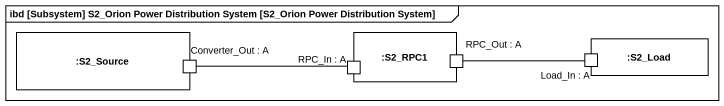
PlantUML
@startuml
mainframe ibd [Subsystem] S2_Orion Power Distribution System [S2_Orion Power Distribution System]
rectangle ":S2_Source" as S2_Source {
  port "Converter_Out : A" as Converter_Out_A
}
rectangle ":S2_RPC1" as S2_RPC1 {
  port "RPC_In : A" as RPC_In_A
  port "RPC_Out : A" as RPC_Out_A
}
rectangle ":S2_Load" as S2_Load {
  port "Load_In : A" as Load_In_A
}
Converter_Out_A -right- RPC_In_A
RPC_Out_A -right- Load_In_A
@enduml
